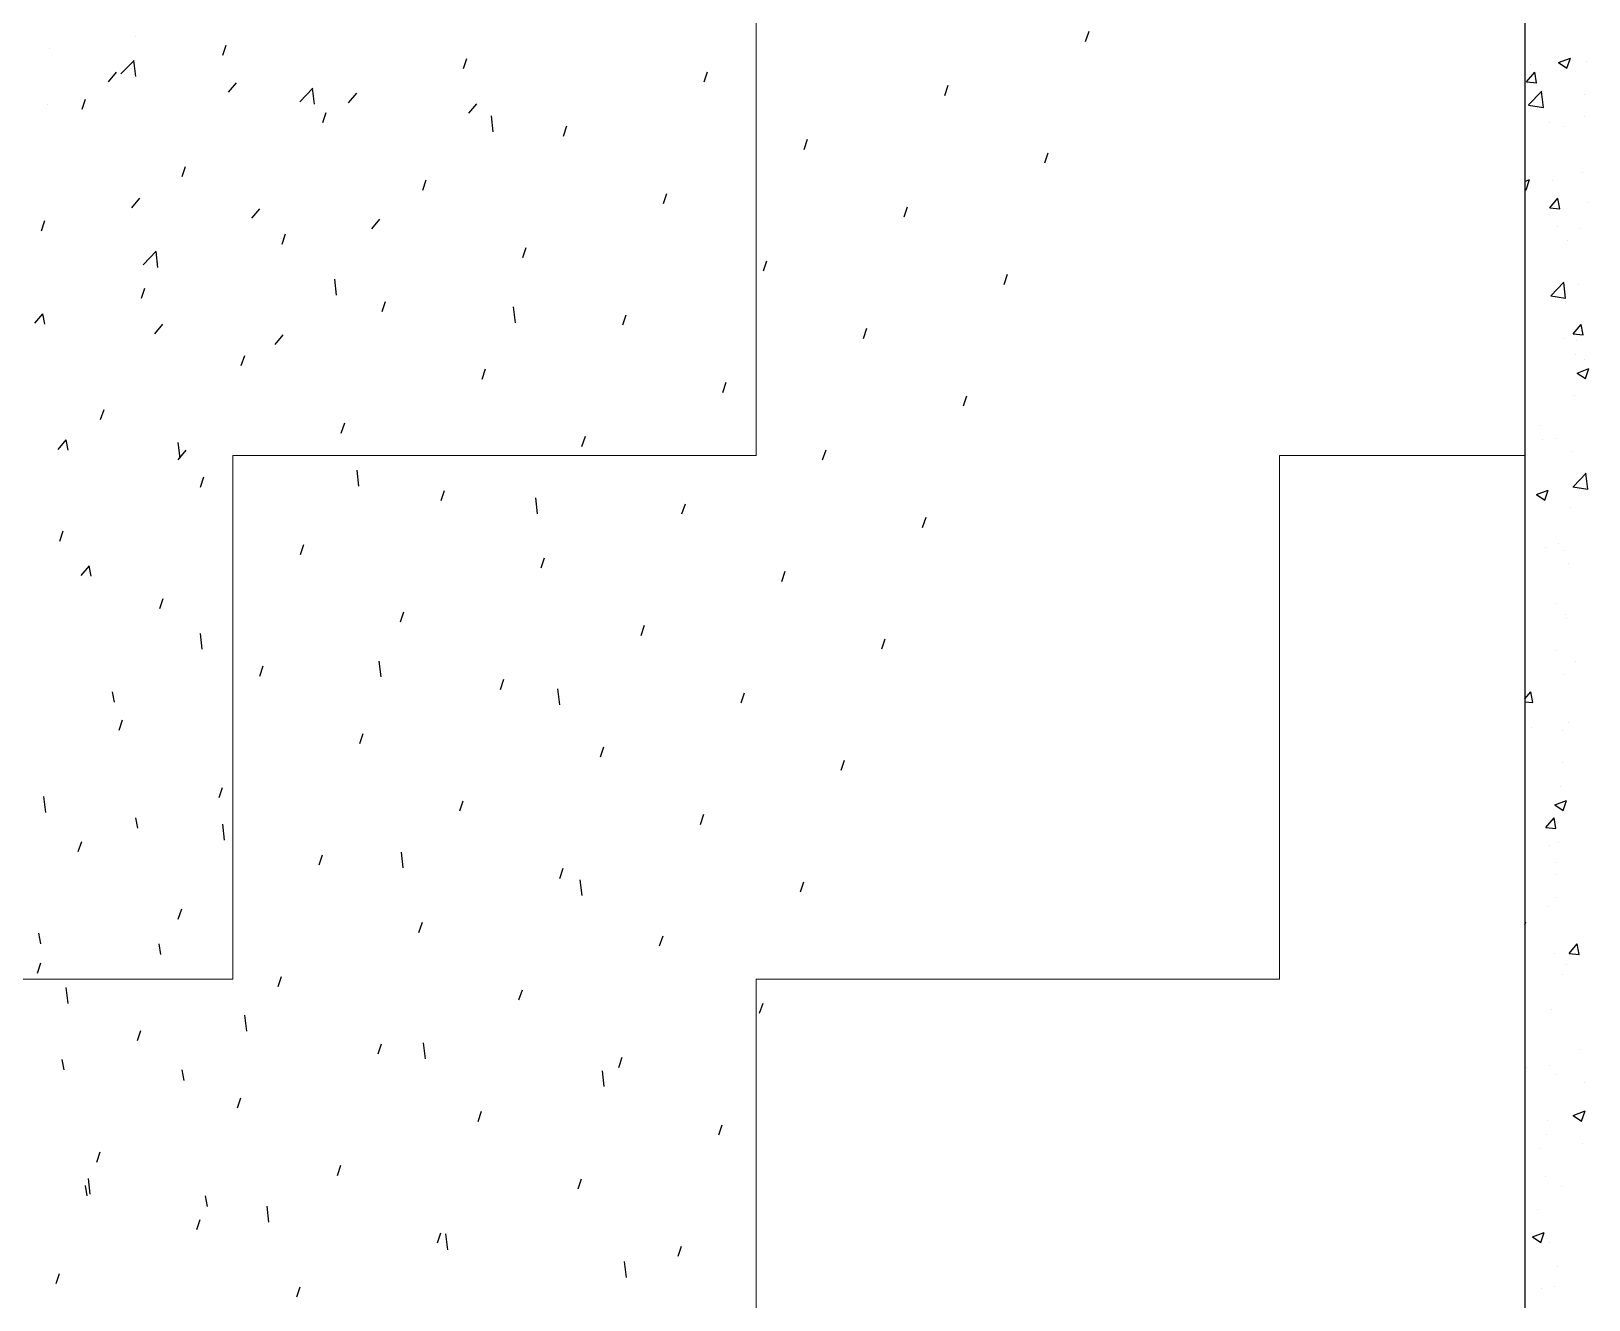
# Model space of a CAD drawing. Header units: millimetres. Extents: x 331487 to 517269, y 198509 to 399936.
# Drawn here: x 418828 to 419758, y 396661 to 397418 of the extents above; entities that cross this region are included whole.
import ezdxf

# ---------------------------------------------------------------- set-up
doc = ezdxf.new("R2010")
doc.units = ezdxf.units.MM
doc.header["$MEASUREMENT"] = 0
doc.layers.add('9th_Column', color=2, linetype='Continuous', lineweight=25)
doc.layers.add('9th_Hatch-4', color=252, linetype='Continuous', lineweight=5)
doc.layers.add('COLUMN', color=6, linetype='Continuous')

msp = doc.modelspace()

# ---------------------------------------------------------------- linework, layer by layer
at = {"layer": '9th_Column'}
msp.add_line((419720.13, 398049.03), (419720.13, 392649.03), dxfattribs=at)
at = {"layer": '9th_Hatch-4', "linetype": 'Continuous'}
for p, q in [((419261.16, 397164.61), (419261.16, 397477.11)), ((418948.66, 397164.61), (419261.16, 397164.61)), ((418948.66, 396852.11), (418948.66, 397164.61)), ((419573.66, 397164.61), (419720.13, 397164.61)), ((419573.66, 396852.11), (419573.66, 397164.61)), ((418636.16, 396852.11), (418948.66, 396852.11)), ((419261.16, 396852.11), (419573.66, 396852.11)), ((419261.16, 396539.61), (419261.16, 396852.11))]:
    msp.add_line(p, q, dxfattribs=at)
at = {"layer": 'COLUMN', "color": 2, "linetype": 'Continuous'}
for p, q in [((418890.45, 397414.59), (418890.45, 397414.59)), ((419457.86, 397411.88), (419459.89, 397417.93)), ((418839.11, 397407.55), (418839.11, 397407.55)), ((418942.7, 397403.66), (418944.73, 397409.7)), ((419086.41, 397395.65), (419088.44, 397401.69)), ((419740.32, 397399.22), (419747.32, 397401.91)), ((419745.29, 397395.87), (419747.31, 397401.91)), ((418874.37, 397387.75), (418879.19, 397393.5)), ((418881.86, 397392.41), (418889.65, 397400.53)), ((418890.67, 397390.95), (418889.57, 397400.44)), ((419230.13, 397387.64), (419232.15, 397393.68)), ((419721.21, 397387.67), (419726.03, 397393.42)), ((419723.54, 397397.87), (419723.54, 397397.87)), ((419727.18, 397387.14), (419726.03, 397393.41)), ((419740.32, 397399.22), (419745.29, 397395.87)), ((419757, 397400.03), (419757, 397400.03)), ((418946.1, 397381.48), (418950.92, 397387.22)), ((418988.59, 397375.86), (418996.38, 397383.98)), ((418997.39, 397374.39), (418996.29, 397383.89)), ((419373.84, 397379.63), (419375.87, 397385.67)), ((419721.21, 397387.67), (419727.19, 397387.15)), ((418837.89, 397374.26), (418837.89, 397374.26)), ((418858.68, 397371.4), (418860.7, 397377.45)), ((419017.82, 397375.2), (419022.64, 397380.95)), ((419089.55, 397368.93), (419094.37, 397374.67)), ((419722.31, 397373.87), (419731.21, 397372.49)), ((419722.4, 397373.96), (419730.19, 397382.08)), ((419731.21, 397372.49), (419730.1, 397381.99)), ((419755.91, 397380.2), (419755.91, 397380.2)), ((419002.39, 397363.39), (419004.42, 397369.44)), ((419104.12, 397357.84), (419103.01, 397367.34)), ((419755.79, 397366.74), (419755.79, 397366.74)), ((419146.1, 397355.39), (419148.13, 397361.43)), ((419735.11, 397363.41), (419735.11, 397363.41)), ((419743.66, 397361.27), (419743.66, 397361.27)), ((419289.82, 397347.38), (419291.84, 397353.42)), ((418918.37, 397331.14), (418920.4, 397337.18)), ((419433.53, 397339.37), (419435.56, 397345.41)), ((419062.08, 397323.13), (419064.11, 397329.18)), ((419720.13, 397328.3), (419722.99, 397329.39)), ((419720.95, 397323.35), (419722.98, 397329.39)), ((419736.44, 397329.1), (419736.44, 397329.1)), ((419754.57, 397333.45), (419754.57, 397333.45)), ((418888.25, 397312.53), (418893.07, 397318.28)), ((419205.79, 397315.12), (419207.82, 397321.17)), ((419720.13, 397323.91), (419720.96, 397323.35)), ((419735.08, 397312.45), (419739.9, 397318.2)), ((419741.06, 397311.92), (419739.9, 397318.19)), ((418959.97, 397306.26), (418964.79, 397312)), ((419349.51, 397307.11), (419351.53, 397313.16)), ((419735.08, 397312.45), (419741.06, 397311.93)), ((419757.52, 397315.67), (419757.52, 397315.67)), ((418834.35, 397298.89), (418836.37, 397304.93)), ((419031.7, 397299.98), (419036.52, 397305.73)), ((419739.53, 397301.61), (419739.53, 397301.61)), ((419753.35, 397300.16), (419753.35, 397300.16)), ((418978.06, 397290.88), (418980.09, 397296.92)), ((419745.65, 397292.85), (419745.65, 397292.85)), ((418895.12, 397278.45), (418902.91, 397286.57)), ((418903.93, 397276.98), (418902.82, 397286.48)), ((419121.77, 397282.87), (419123.8, 397288.91)), ((419265.48, 397274.86), (419267.51, 397280.9)), ((419409.2, 397266.85), (419411.22, 397272.9)), ((418894.04, 397258.63), (418896.06, 397264.67)), ((419010.65, 397260.43), (419009.55, 397269.93)), ((419735.66, 397260), (419743.45, 397268.12)), ((419744.46, 397258.53), (419743.36, 397268.03)), ((419752.14, 397266.87), (419752.14, 397266.87)), ((419037.75, 397250.62), (419039.78, 397256.66)), ((419117.38, 397243.88), (419116.27, 397253.38)), ((419735.57, 397259.91), (419744.46, 397258.53)), ((419744.37, 397256.7), (419744.37, 397256.7)), ((418830.4, 397243.59), (418835.22, 397249.34)), ((418836.37, 397243.06), (418835.21, 397249.33)), ((419181.46, 397242.61), (419183.49, 397248.65)), ((418902.12, 397237.32), (418906.94, 397243.06)), ((418973.85, 397231.04), (418978.67, 397236.79)), ((419325.17, 397234.6), (419327.2, 397240.64)), ((419743.36, 397234.64), (419743.36, 397234.64)), ((419748.96, 397237.23), (419753.78, 397242.98)), ((419748.96, 397237.23), (419754.94, 397236.71)), ((419754.93, 397236.7), (419753.78, 397242.97)), ((419750.92, 397233.58), (419750.92, 397233.58)), ((418953.73, 397218.36), (418955.75, 397224.41)), ((419097.44, 397210.36), (419099.47, 397216.4)), ((419750.45, 397224.92), (419750.45, 397224.92)), ((419751.34, 397213.93), (419758.35, 397216.62)), ((419755.94, 397222.25), (419755.94, 397222.25)), ((419756.31, 397210.57), (419758.34, 397216.62)), ((419241.15, 397202.35), (419243.18, 397208.39)), ((419751.34, 397213.93), (419756.32, 397210.58)), ((419384.87, 397194.34), (419386.89, 397200.38)), ((419749.71, 397200.3), (419749.71, 397200.3)), ((418869.7, 397186.11), (418871.73, 397192.15)), ((419013.42, 397178.1), (419015.45, 397184.15)), ((419729.63, 397182.8), (419729.63, 397182.8)), ((418844.27, 397168.37), (418849.09, 397174.12)), ((418850.24, 397167.84), (418849.09, 397174.11)), ((418917.19, 397163.02), (418916.08, 397172.52)), ((419157.13, 397170.09), (419159.16, 397176.14)), ((419730.56, 397174.09), (419730.56, 397174.09)), ((419739.24, 397174.98), (419739.24, 397174.98)), ((418916, 397162.1), (418920.82, 397167.84)), ((419300.84, 397162.08), (419302.87, 397168.13)), ((419748.49, 397167.01), (419748.49, 397167.01)), ((418929.4, 397145.85), (418931.42, 397151.89)), ((419023.91, 397146.47), (419022.81, 397155.96)), ((419748.92, 397146.04), (419756.7, 397154.15)), ((419757.72, 397144.57), (419756.62, 397154.06)), ((419073.11, 397137.84), (419075.14, 397143.88)), ((419727.01, 397141.42), (419734.01, 397144.1)), ((419727.01, 397141.42), (419731.99, 397138.06)), ((419731.98, 397138.06), (419734.01, 397144.1)), ((419748.83, 397145.94), (419757.72, 397144.56)), ((419130.63, 397129.91), (419129.53, 397139.41)), ((419216.82, 397129.83), (419218.85, 397135.87)), ((419747.27, 397133.72), (419747.27, 397133.72)), ((419360.53, 397121.82), (419362.56, 397127.87)), ((418845.37, 397113.6), (418847.4, 397119.64)), ((418989.09, 397105.59), (418991.11, 397111.63)), ((419732.17, 397109.55), (419732.17, 397109.55)), ((419740.17, 397112.24), (419740.17, 397112.24)), ((419743.07, 397108.01), (419743.07, 397108.01)), ((418858.15, 397093.15), (418862.97, 397098.9)), ((418864.12, 397092.62), (418862.96, 397098.89)), ((419132.8, 397097.58), (419134.83, 397103.62)), ((419276.51, 397089.57), (419278.54, 397095.61)), ((419746.06, 397100.43), (419746.06, 397100.43)), ((418905.06, 397073.33), (418907.09, 397079.38)), ((419048.78, 397065.33), (419050.8, 397071.37)), ((419738.9, 397076.09), (419738.9, 397076.09)), ((419744.57, 397069.9), (419744.57, 397069.9)), ((419744.84, 397067.14), (419744.84, 397067.14)), ((418930.44, 397049.05), (418929.34, 397058.55)), ((419192.49, 397057.32), (419194.52, 397063.36)), ((419336.2, 397049.31), (419338.23, 397055.35)), ((419738.94, 397048.35), (419738.94, 397048.35)), ((418964.75, 397033.07), (418966.78, 397039.12)), ((419037.17, 397032.5), (419036.06, 397042)), ((419750.47, 397041.64), (419750.47, 397041.64)), ((419108.47, 397025.06), (419110.5, 397031.11)), ((419743.63, 397033.85), (419743.63, 397033.85)), ((418878, 397017.4), (418876.84, 397023.67)), ((419143.89, 397015.95), (419142.79, 397025.45)), ((419252.18, 397017.05), (419254.21, 397023.1)), ((419720.13, 397019.37), (419723.68, 397023.6)), ((419724.83, 397017.32), (419723.68, 397023.59)), ((419720.13, 397017.74), (419724.84, 397017.33)), ((419725.1, 397018.8), (419725.1, 397018.8)), ((418880.73, 397000.82), (418882.76, 397006.86)), ((419724.16, 397002.2), (419724.16, 397002.2)), ((419746.18, 397005.37), (419746.18, 397005.37)), ((419024.45, 396992.81), (419026.47, 396998.85)), ((419742.41, 397000.56), (419742.41, 397000.56)), ((419168.16, 396984.8), (419170.19, 396990.84)), ((419311.87, 396976.79), (419313.9, 396982.84)), ((419742.77, 396981.39), (419742.77, 396981.39)), ((418940.42, 396960.56), (418942.45, 396966.6)), ((419741.19, 396967.27), (419741.19, 396967.27)), ((418836.98, 396951.64), (418835.87, 396961.14)), ((419084.14, 396952.55), (419086.16, 396958.59)), ((419738.04, 396956.12), (419745.04, 396958.81)), ((419738.04, 396956.12), (419743.01, 396952.77)), ((419743.01, 396952.77), (419745.04, 396958.81)), ((418891.87, 396942.18), (418890.71, 396948.45)), ((419227.85, 396944.54), (419229.88, 396950.58)), ((419732.73, 396942.63), (419737.55, 396948.38)), ((419738.71, 396942.1), (419737.55, 396948.37)), ((418943.7, 396935.09), (418942.6, 396944.59)), ((419732.73, 396942.63), (419738.71, 396942.11)), ((418856.4, 396928.3), (418858.43, 396934.35)), ((419050.43, 396918.54), (419049.32, 396928.04)), ((419734.7, 396931.63), (419734.7, 396931.63)), ((419739.98, 396933.98), (419739.98, 396933.98)), ((419000.11, 396920.3), (419002.14, 396926.34)), ((419143.83, 396912.29), (419145.85, 396918.33)), ((419738.65, 396921.72), (419738.65, 396921.72)), ((419157.15, 396901.99), (419156.05, 396911.48)), ((419287.54, 396904.28), (419289.57, 396910.32)), ((419739.11, 396914.62), (419739.11, 396914.62)), ((419738.76, 396900.69), (419738.76, 396900.69)), ((418916.09, 396888.04), (418918.12, 396894.09)), ((419733.43, 396895.48), (419733.43, 396895.48)), ((419059.8, 396880.03), (419061.83, 396886.08)), ((419720.13, 396886.07), (419720.71, 396886.3)), ((419720.13, 396884.58), (419720.71, 396886.29)), ((418834.02, 396873.24), (418832.86, 396879.51)), ((418905.75, 396866.96), (418904.59, 396873.23)), ((419203.52, 396872.02), (419205.54, 396878.07)), ((419746.61, 396867.41), (419751.43, 396873.16)), ((419752.58, 396866.88), (419751.43, 396873.15)), ((419737.55, 396867.4), (419737.55, 396867.4)), ((419746.61, 396867.41), (419752.59, 396866.89)), ((418832.07, 396855.79), (418834.1, 396861.83)), ((418975.78, 396847.78), (418977.81, 396853.82)), ((419742.48, 396854.76), (419742.48, 396854.76)), ((419744.99, 396861.03), (419744.99, 396861.03)), ((418850.24, 396837.68), (418849.13, 396847.18)), ((419119.5, 396839.77), (419121.52, 396845.81)), ((419263.21, 396831.76), (419265.24, 396837.81)), ((418956.96, 396821.13), (418955.86, 396830.62)), ((419736.33, 396834.11), (419736.33, 396834.11)), ((418891.76, 396815.53), (418893.79, 396821.57)), ((419035.47, 396807.52), (419037.5, 396813.56)), ((419063.68, 396804.57), (419062.58, 396814.07)), ((419753.12, 396810.43), (419753.12, 396810.43)), ((418847.89, 396798.02), (418846.74, 396804.29)), ((418919.62, 396791.74), (418918.46, 396798.01)), ((419170.41, 396788.02), (419169.3, 396797.52)), ((419179.19, 396799.51), (419181.21, 396805.55)), ((419720.83, 396799.25), (419720.83, 396799.25)), ((419735.11, 396800.82), (419735.11, 396800.82)), ((419738.35, 396795.09), (419738.35, 396795.09)), ((419755.54, 396790.46), (419755.54, 396790.46)), ((418951.45, 396775.27), (418953.48, 396781.31)), ((419095.16, 396767.26), (419097.19, 396773.3)), ((419749.07, 396770.83), (419756.07, 396773.52)), ((419749.07, 396770.83), (419754.04, 396767.48)), ((419754.04, 396767.47), (419756.07, 396773.52)), ((419238.88, 396759.25), (419240.9, 396765.29)), ((419733.9, 396767.53), (419733.9, 396767.53)), ((419729.23, 396751.02), (419729.23, 396751.02)), ((419733.23, 396759.6), (419733.23, 396759.6)), ((419754.26, 396754.31), (419754.26, 396754.31)), ((418867.43, 396743.01), (418869.46, 396749.06)), ((418863.49, 396723.72), (418862.39, 396733.21)), ((419011.14, 396735), (419013.17, 396741.05)), ((419154.85, 396726.99), (419156.88, 396733.04)), ((419732.68, 396734.24), (419732.68, 396734.24)), ((418861.77, 396722.8), (418860.61, 396729.07)), ((418933.5, 396716.53), (418932.34, 396722.79)), ((419742.18, 396728.13), (419742.18, 396728.13)), ((418970.22, 396707.16), (418969.11, 396716.66)), ((419727.96, 396714.87), (419727.96, 396714.87)), ((418927.12, 396702.75), (418929.15, 396708.79)), ((419070.83, 396694.74), (419072.86, 396700.78)), ((419076.94, 396690.61), (419075.84, 396700.11)), ((419724.74, 396698.32), (419731.74, 396701)), ((419724.74, 396698.32), (419729.71, 396694.96)), ((419729.71, 396694.96), (419731.73, 396701)), ((419731.47, 396700.95), (419731.47, 396700.95)), ((419734.84, 396695.07), (419734.84, 396695.07)), ((419214.54, 396686.73), (419216.57, 396692.78)), ((418843.1, 396670.5), (418845.12, 396676.54)), ((419183.67, 396674.06), (419182.56, 396683.56)), ((419739.52, 396680.42), (419739.52, 396680.42)), ((418986.81, 396662.49), (418988.84, 396668.53)), ((419730.25, 396667.67), (419730.25, 396667.67)), ((419738.06, 396668.46), (419738.06, 396668.46))]:
    msp.add_line(p, q, dxfattribs=at)

doc.saveas('drawing.dxf')
